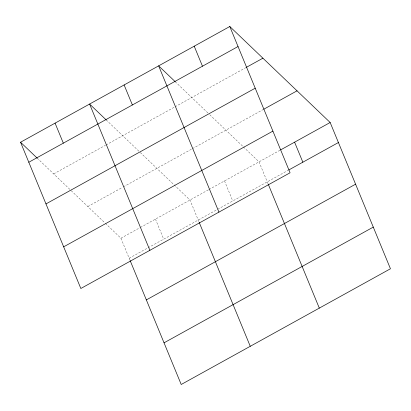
<?xml version="1.0" encoding="UTF-8"?>
<svg xmlns="http://www.w3.org/2000/svg" width="411" height="411" viewBox="0 0 411 411"><rect width="100%" height="100%" fill="white"/><g stroke="black" fill="none" stroke-linecap="round" stroke-linejoin="round"><path stroke-width="0.31" stroke-dasharray="2.06 1.54" d="M53.671 173.904L105.463 145.268M106.017 144.96L174.511 107.081M175.065 106.773L245.68 67.717M87.8 206.543L122.324 187.452M123.439 186.835L191.372 149.265M192.487 148.648L263.138 109.578M105.283 223.26L120.926 238.221L139.858 227.751M140.413 227.442L208.351 189.872M208.906 189.563L280.143 150.164M129.177 258.242L217.157 209.584M217.717 209.276L288.394 170.185M175.209 81.697L208.834 113.852M209.759 114.736L242.459 146.008M243.379 146.886L259.022 161.847L268.229 184.179M106.161 119.884L139.786 152.039M140.249 152.481L189.974 200.034L198.939 221.791M37.113 158.071L70.738 190.226M71.201 190.668L104.363 222.382M224.498 180.938L232.749 200.958M155.45 219.125L163.701 239.145M120.926 238.221L129.891 259.978"/><path stroke-width="0.62" d="M229.79 26.515L290.074 172.779L80.839 288.496L20.55 142.232L229.79 26.515L330.161 122.504L390.45 268.768L181.21 384.485L130.133 260.553M28.801 162.253L238.041 46.535M246.24 67.409L262.912 58.192M45.975 203.913L255.21 88.195M263.692 109.269L297.04 90.826M63.664 246.836L272.904 131.119M280.698 149.861L330.161 122.504M288.948 169.882L338.417 142.525M146.347 299.902L355.587 184.185M164.04 342.825L373.28 227.108M175.209 81.697L158.646 65.858L218.935 212.122M106.161 119.884L89.598 104.045L149.887 250.309M20.55 142.232L37.113 158.071M294.595 142.175L302.845 162.196M268.229 184.179L319.311 308.111M194.218 46.186L202.469 66.207M199.181 222.366L250.258 346.298M124.122 84.949L132.373 104.969M55.074 123.136L63.325 143.156"/></g></svg>
